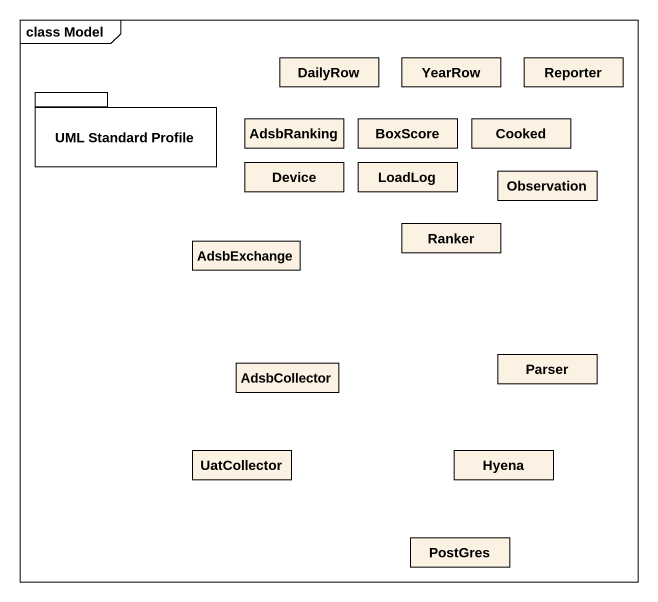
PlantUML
@startuml
mainframe class Model
hide circle
hide empty members
package "UML Standard Profile" as UML_Standard_Profile {
}
class DailyRow
class YearRow
class Reporter
class AdsbRanking
class Device
class BoxScore
class LoadLog
class Cooked
class Observation
class AdsbExchange
class Ranker
class AdsbCollector
class Parser
class UatCollector
class Hyena
class PostGres
@enduml
